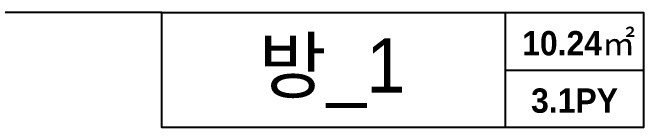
# Model space of a CAD drawing. Header units: inches. Extents: x 3778 to 56227, y -16914 to 35091.
# Drawn here: x 48041 to 50370, y 13935 to 14359 of the extents above; entities that cross this region are included whole.
import ezdxf
from ezdxf.enums import TextEntityAlignment as Align

# ---------------------------------------------------------------- set-up
doc = ezdxf.new("R2010")
doc.units = ezdxf.units.IN
doc.header["$LTSCALE"] = 100
doc.header["$MEASUREMENT"] = 0
doc.layers.add('0-ELC TEXT', color=7, linetype='Continuous')
doc.layers.add('03-TEXT', color=3, linetype='Continuous')
doc.styles.add('넥슨고딕', font='NEXONLv1GothicBold.ttf')
doc.styles.add('코레일둥고', font='Korail_Round_Gothic_Medium.ttf')

msp = doc.modelspace()

# ---------------------------------------------------------------- linework, layer by layer
at = {"layer": '0-ELC TEXT'}
for p, q in [((48591.5, 14359.5), (47145.2, 14359.5)), ((49860.2, 13935), (49860.2, 14359.5)), ((49860.2, 14147.2), (50369.8, 14147.2))]:
    msp.add_line(p, q, dxfattribs=at)
msp.add_lwpolyline([(48591.5, 14359.5), (50369.8, 14359.5), (50369.8, 13935), (48591.5, 13935)], close=True, dxfattribs=at)

# ---------------------------------------------------------------- texts
at = {"layer": '03-TEXT'}
for s, height, style, p in [('10.24㎡', 90, '넥슨고딕', (50131, 14201.3)), ('방_1', 200, '코레일둥고', (49220.6, 14063.9)), ('3.1PY', 90, '넥슨고딕', (50115.6, 13989.1))]:
    msp.add_text(s, height=height, dxfattribs=dict(at, style=style)).set_placement(p, align=Align.CENTER)

doc.saveas('drawing.dxf')
